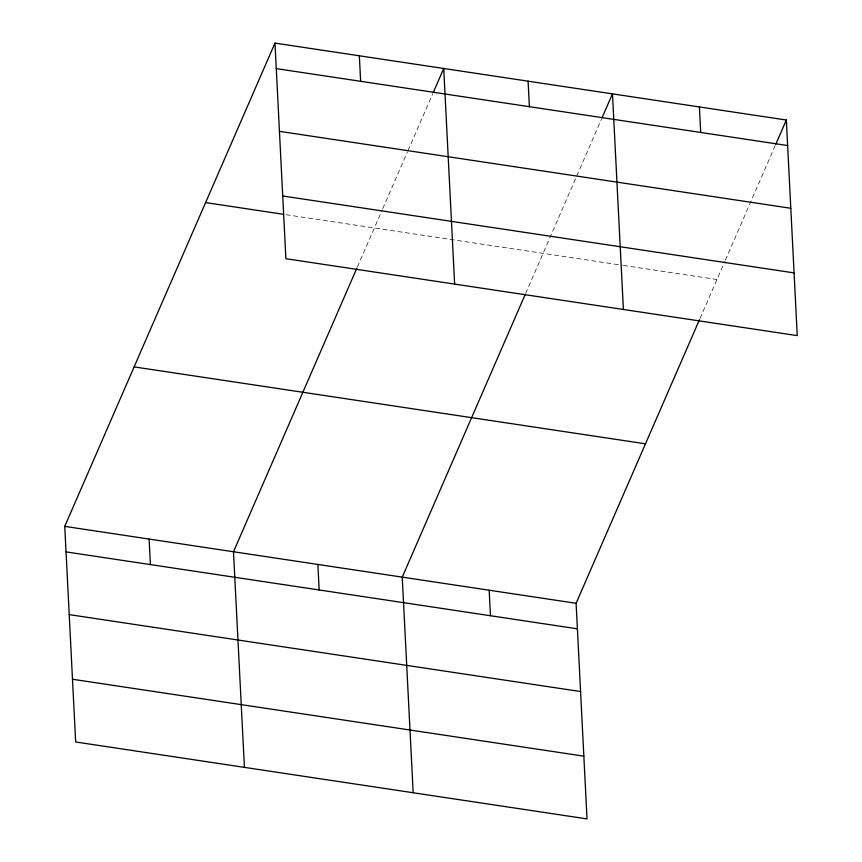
<?xml version="1.0" encoding="UTF-8"?>
<svg xmlns="http://www.w3.org/2000/svg" width="862" height="862" viewBox="0 0 862 862"><rect width="100%" height="100%" fill="white"/><g stroke="black" fill="none" stroke-linecap="round" stroke-linejoin="round"><path stroke-width="0.65" stroke-dasharray="4.31 3.23" d="M357.407 266.918L382.232 209.843M382.76 208.636L407.457 151.852M407.985 150.645L432.681 93.861M525.626 293.511L601.439 119.236M700.019 318.455L724.845 261.38M725.362 260.173L775.294 145.398M286.012 214.681L622.127 265.237M623.442 265.431L716.958 279.503"/><path stroke-width="1.29" d="M699.481 319.673L576.107 603.292L587.022 818.9L75.662 741.977L64.747 526.37L274.978 43.1L786.338 120.023L797.253 335.63L285.893 258.708L274.978 43.1M356.879 268.125L233.494 551.755L244.42 767.363M433.209 92.643L443.725 68.486L454.64 284.083M525.098 294.729L402.242 577.141L413.167 792.749M601.956 118.029L612.473 93.872L623.398 309.469M775.822 144.191L786.338 120.023M276.26 68.615L787.631 145.538M279.439 131.347L790.799 208.27M282.714 195.976L794.074 272.898M205.598 202.581L283.382 214.282M134.116 366.889L645.476 443.811M64.747 526.37L576.107 603.292M66.04 551.895L577.4 628.818M69.219 614.617L580.579 691.539M72.483 679.245L583.854 756.168M699.405 106.942L700.698 132.468M528.094 81.179L529.387 106.694M489.174 590.222L490.467 615.737M359.346 55.793L360.639 81.308M317.873 564.448L319.155 589.964M149.115 539.062L150.408 564.588"/></g></svg>
